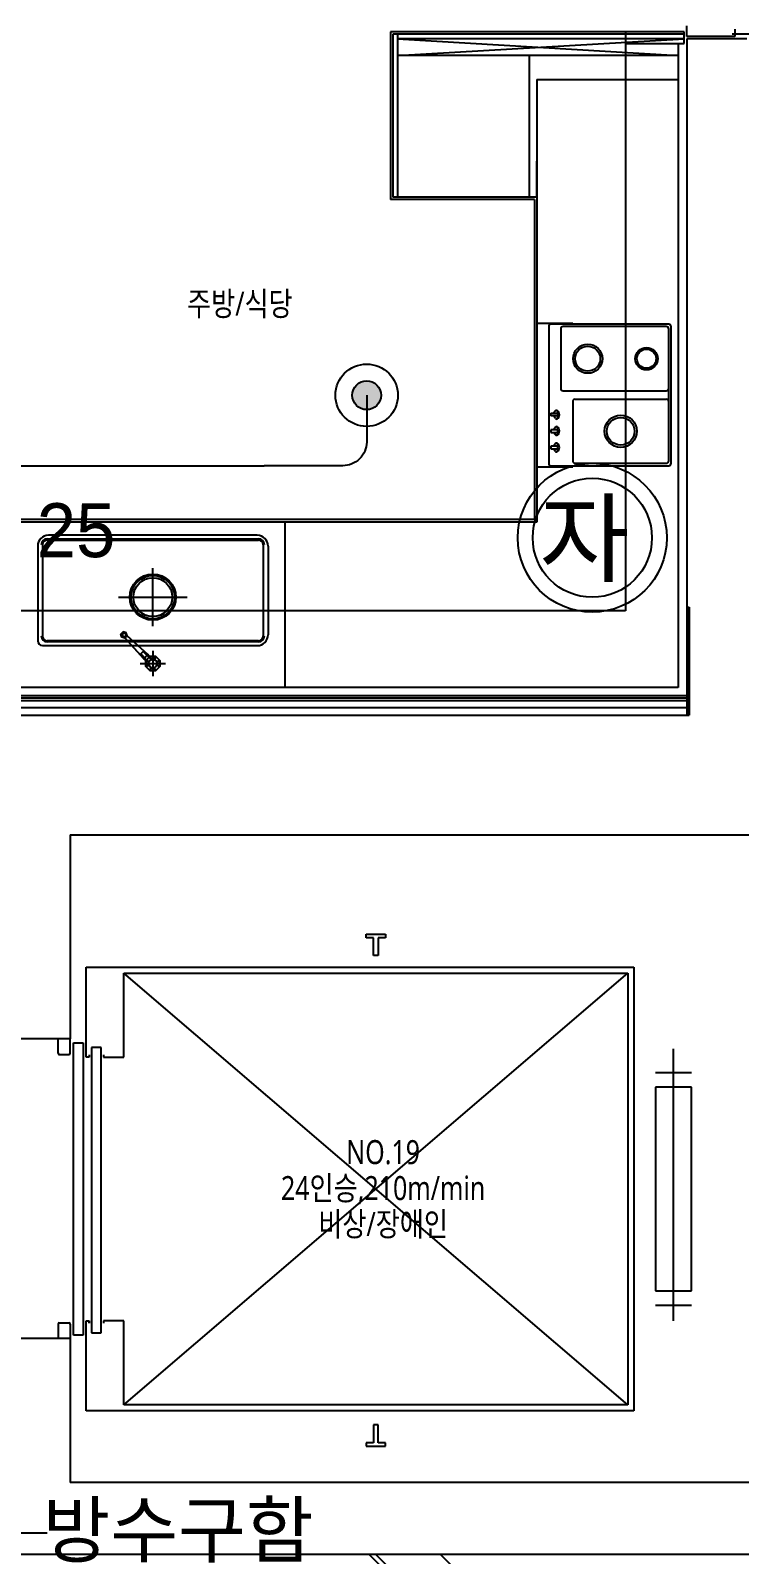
# Model space of a CAD drawing. Header units: millimetres. Extents: x 238075 to 303070, y -258150 to -205841.
# Drawn here: x 272088 to 275043, y -232482 to -226126 of the extents above; entities that cross this region are included whole.
import ezdxf
from ezdxf.enums import TextEntityAlignment as Align

# ---------------------------------------------------------------- set-up
doc = ezdxf.new("R2010")
doc.units = ezdxf.units.MM
doc.header["$LTSCALE"] = 200
for name, color, linetype in [('-소화(SP가지관)', 3, 'Continuous'), ('-소화(SP헤드하향)', 2, 'Continuous'), ('L1', 1, 'Continuous'), ('L2', 2, 'Continuous'), ('L4', 4, 'Continuous'), ('SP 후렉시블', 7, 'Continuous'), ('TEX', 3, 'Continuous'), ('아파트', 253, 'Continuous'), ('자동식3.0', 7, 'Continuous')]:
    doc.layers.add(name, color=color, linetype=linetype)
doc.styles.add('GHS1', font='Gulim.ttf')
doc.styles.add('돋움', font='Dotum.ttf')
doc.styles.add('맑은 고딕', font='malgun.ttf', dxfattribs={"width": 0.8})
doc.styles.add('맑은고딕', font='malgun.ttf', dxfattribs={"width": 0.8})
doc.linetypes.add('BATTING', pattern='A,0.0001,-0.1,[134,ltypeshp.shx,S=0.1,R=0,X=-0.1,Y=0],-0.2,[134,ltypeshp.shx,S=0.1,R=180,X=0.1,Y=0],-0.1', length=0.4001)

# ---------------------------------------------------------------- blocks, each defined once
blk = doc.blocks.new('A$C14C654CD')
at = {"layer": 'L1', "color": 1}
blk.add_circle((0, 0), 155.2, dxfattribs=at)
at = {"layer": 'L2'}
blk.add_circle((0, 0), 124.2, dxfattribs=at)
at = {"layer": 'TEX', "style": 'GHS1'}
blk.add_text('자', height=150, dxfattribs=at).set_placement((-110.1, -76.3))
blk = doc.blocks.new('A$C41EF0EE0')
at = {"layer": '-소화(SP헤드하향)'}
h = blk.add_hatch(color=0, dxfattribs=at)
h.dxf.hatch_style = 1
edge = h.paths.add_edge_path()
edge.add_arc((0, 0), 60, 0, 360)
blk.add_line((0, 0, 0), (0, 0, 0), dxfattribs=at)
at = {"layer": '-소화(SP헤드하향)', "color": 1}
blk.add_circle((0, 0), 130, dxfattribs=at)
at = {"layer": '-소화(SP헤드하향)', "color": 0}
blk.add_circle((0, 0, 0), 60, dxfattribs=at)

msp = doc.modelspace()

# ---------------------------------------------------------------- linework, layer by layer
at = {"layer": '-소화(SP가지관)', "color": 2, "ltscale": 0.25}
msp.add_line((268752.6, -227941.2, 54985.4), (273060.9, -227941.2, 54985.4), dxfattribs=at)
at = {"color": 0, "linetype": 'Continuous'}
msp.add_line((271869.2, -232391.2, 54985.3), (272156.9, -232391.2, 54985.3), dxfattribs=at)
at = {"layer": 'L4'}
for p, q in [((274822.6, -226151.2), (274822.6, -226106.2)), ((275022.6, -226121.2), (275022.6, -226151.2)), ((274787.6, -226131.2), (273587.6, -226131.2)), ((273587.6, -226131.2), (273587.6, -226831.2)), ((273617.6, -226141.2), (273597.6, -226141.2)), ((273597.6, -226141.2), (273597.6, -226821.2)), ((273617.6, -226141.2), (273617.6, -226821.2)), ((274812.6, -226141.2), (273617.6, -226141.2)), ((274812.6, -226161.2), (273617.6, -226161.2)), ((273617.6, -226161.2), (274787.6, -226231.2)), ((273617.6, -226231.2), (274812.6, -226161.2)), ((274812.6, -226131.2), (274567.6, -226131.2)), ((274567.6, -226131.2), (274567.6, -226181.2)), ((274567.6, -226181.2), (274567.6, -228546.2)), ((274567.6, -226181.2), (274812.6, -226181.2)), ((274787.6, -226181.2), (274787.6, -228866.2)), ((274812.6, -226181.2), (274812.6, -226131.2)), ((275022.6, -226151.2), (274822.6, -226151.2)), ((274822.6, -226161.2, 54985.4), (274822.6, -228531.2, 54985.4)), ((275072.6, -226161.2, 54985.4), (274822.6, -226161.2, 54985.4)), ((276812.6, -226141.2), (275012.6, -226141.2)), ((274787.6, -226231.2), (273617.6, -226231.2)), ((274167.6, -226821.2), (274167.6, -226231.2)), ((274197.6, -226331.2), (274197.6, -228176.2)), ((274197.6, -226331.2), (274787.6, -226331.2)), ((274787.6, -226331.2), (274787.6, -228146.2)), ((274197.6, -226821.2), (274197.6, -226671.2)), ((274197.6, -226821.2), (273597.6, -226821.2)), ((274187.6, -226831.2), (273587.6, -226831.2)), ((274187.6, -226831.2), (274187.6, -228166.2)), ((274197.6, -227346.2), (274347.6, -227346.2)), ((274247.6, -227361.2), (274247.6, -227931.2)), ((274747.6, -227351.2), (274257.6, -227351.2)), ((274297.6, -227371.2), (274297.6, -227618.7)), ((274737.6, -227361.2), (274307.6, -227361.2)), ((274747.6, -227921.2), (274747.6, -227371.2)), ((274757.6, -227931.2), (274757.6, -227361.2)), ((274307.6, -227628.7), (274737.6, -227628.7)), ((274276.1, -227712.1), (274267, -227722.3)), ((274276.1, -227712.1), (274267, -227722.3)), ((274276.1, -227712.1), (274267, -227722.3)), ((274276.1, -227712.1), (274267, -227722.3)), ((274276.1, -227712.1), (274267, -227722.3)), ((274276.1, -227712.1), (274267, -227722.3)), ((274276.1, -227712.1), (274267, -227722.3)), ((274276.1, -227712.1), (274267, -227722.3)), ((274347.6, -227673.7), (274347.6, -227921.2)), ((274357.6, -227663.7), (274737.6, -227663.7)), ((274256.5, -227733.9), (274256.5, -227722.5)), ((274256.5, -227722.5), (274285.4, -227722.5)), ((274256.5, -227733.9), (274256.5, -227722.5)), ((274256.5, -227722.5), (274285.4, -227722.5)), ((274256.5, -227733.9), (274256.5, -227722.5)), ((274256.5, -227722.5), (274285.4, -227722.5)), ((274256.5, -227733.9), (274256.5, -227722.5)), ((274256.5, -227722.5), (274285.4, -227722.5)), ((274256.5, -227733.9), (274256.5, -227722.5)), ((274256.5, -227722.5), (274285.4, -227722.5)), ((274256.5, -227733.9), (274256.5, -227722.5)), ((274256.5, -227722.5), (274285.4, -227722.5)), ((274256.5, -227733.9), (274256.5, -227722.5)), ((274256.5, -227722.5), (274285.4, -227722.5)), ((274256.5, -227733.9), (274256.5, -227722.5)), ((274256.5, -227722.5), (274285.4, -227722.5)), ((274285.4, -227733.9), (274256.5, -227733.9)), ((274285.4, -227733.9), (274256.5, -227733.9)), ((274285.4, -227733.9), (274256.5, -227733.9)), ((274285.4, -227733.9), (274256.5, -227733.9)), ((274285.4, -227733.9), (274256.5, -227733.9)), ((274285.4, -227733.9), (274256.5, -227733.9)), ((274285.4, -227733.9), (274256.5, -227733.9)), ((274285.4, -227733.9), (274256.5, -227733.9)), ((274275.9, -227745), (274266.8, -227733.8)), ((274275.9, -227745), (274266.8, -227733.8)), ((274275.9, -227745), (274266.8, -227733.8)), ((274275.9, -227745), (274266.8, -227733.8)), ((274275.9, -227745), (274266.8, -227733.8)), ((274275.9, -227745), (274266.8, -227733.8)), ((274275.9, -227745), (274266.8, -227733.8)), ((274275.9, -227745), (274266.8, -227733.8)), ((274275.9, -227780), (274266.8, -227791.1)), ((274275.9, -227780), (274266.8, -227791.1)), ((274275.9, -227780), (274266.8, -227791.1)), ((274275.9, -227780), (274266.8, -227791.1)), ((274275.9, -227780), (274266.8, -227791.1)), ((274275.9, -227780), (274266.8, -227791.1)), ((274275.9, -227780), (274266.8, -227791.1)), ((274275.9, -227780), (274266.8, -227791.1)), ((274285.4, -227722.5), (274285.4, -227733.9)), ((274285.4, -227722.5), (274285.4, -227733.9)), ((274285.4, -227722.5), (274285.4, -227733.9)), ((274285.4, -227722.5), (274285.4, -227733.9)), ((274285.4, -227722.5), (274285.4, -227733.9)), ((274285.4, -227722.5), (274285.4, -227733.9)), ((274285.4, -227722.5), (274285.4, -227733.9)), ((274285.4, -227722.5), (274285.4, -227733.9)), ((274285.4, -227791.1), (274256.5, -227791.1)), ((274256.5, -227791.1), (274256.5, -227802.4)), ((274285.4, -227791.1), (274256.5, -227791.1)), ((274256.5, -227791.1), (274256.5, -227802.4)), ((274285.4, -227791.1), (274256.5, -227791.1)), ((274256.5, -227791.1), (274256.5, -227802.4)), ((274285.4, -227791.1), (274256.5, -227791.1)), ((274256.5, -227791.1), (274256.5, -227802.4)), ((274285.4, -227791.1), (274256.5, -227791.1)), ((274256.5, -227791.1), (274256.5, -227802.4)), ((274285.4, -227791.1), (274256.5, -227791.1)), ((274256.5, -227791.1), (274256.5, -227802.4)), ((274285.4, -227791.1), (274256.5, -227791.1)), ((274256.5, -227791.1), (274256.5, -227802.4)), ((274285.4, -227791.1), (274256.5, -227791.1)), ((274256.5, -227791.1), (274256.5, -227802.4)), ((274256.5, -227802.4), (274285.4, -227802.4)), ((274256.5, -227802.4), (274285.4, -227802.4)), ((274256.5, -227802.4), (274285.4, -227802.4)), ((274256.5, -227802.4), (274285.4, -227802.4)), ((274256.5, -227802.4), (274285.4, -227802.4)), ((274256.5, -227802.4), (274285.4, -227802.4)), ((274256.5, -227802.4), (274285.4, -227802.4)), ((274256.5, -227802.4), (274285.4, -227802.4)), ((274276.1, -227812.8), (274267, -227802.7)), ((274276.1, -227812.8), (274267, -227802.7)), ((274276.1, -227812.8), (274267, -227802.7)), ((274276.1, -227812.8), (274267, -227802.7)), ((274276.1, -227812.8), (274267, -227802.7)), ((274276.1, -227812.8), (274267, -227802.7)), ((274276.1, -227812.8), (274267, -227802.7)), ((274276.1, -227812.8), (274267, -227802.7)), ((274285.4, -227802.4), (274285.4, -227791.1)), ((274285.4, -227802.4), (274285.4, -227791.1)), ((274285.4, -227802.4), (274285.4, -227791.1)), ((274285.4, -227802.4), (274285.4, -227791.1)), ((274285.4, -227802.4), (274285.4, -227791.1)), ((274285.4, -227802.4), (274285.4, -227791.1)), ((274285.4, -227802.4), (274285.4, -227791.1)), ((274285.4, -227802.4), (274285.4, -227791.1)), ((274285.4, -227860), (274256.5, -227860)), ((274256.5, -227860), (274256.5, -227871.3)), ((274285.4, -227860), (274256.5, -227860)), ((274256.5, -227860), (274256.5, -227871.3)), ((274256.5, -227871.3), (274285.4, -227871.3)), ((274256.5, -227871.3), (274285.4, -227871.3)), ((274276, -227848.9), (274266.8, -227860)), ((274276, -227848.9), (274266.8, -227860)), ((274276.2, -227881.8), (274267, -227871.6)), ((274276.2, -227881.8), (274267, -227871.6)), ((274285.4, -227871.3), (274285.4, -227860)), ((274285.4, -227871.3), (274285.4, -227860)), ((274197.6, -227946.2), (274347.6, -227946.2)), ((274257.6, -227941.2), (274747.6, -227941.2)), ((274357.6, -227931.2), (274737.6, -227931.2)), ((274197.6, -228176.2), (271177.6, -228176.2)), ((274187.6, -228166.2), (271187.6, -228166.2)), ((273147.6, -228176.2), (273147.6, -228866.2)), ((272117.6, -228276.2, 0), (272117.6, -228671.2, 0)), ((272137.6, -228271.2, 0), (272137.6, -228651.2, 0)), ((272157.6, -228246.2, 0), (273037.6, -228246.2, 0)), ((272157.6, -228251.2, 0), (273037.6, -228251.2, 0)), ((273032.6, -228231.2, 0), (272162.6, -228231.2, 0)), ((273057.6, -228271.2, 0), (273057.6, -228651.2, 0)), ((273077.6, -228276.2, 0), (273077.6, -228646.2, 0)), ((272597.6, -228610.3, 0), (272597.6, -228368.2, 0)), ((272454.2, -228489.2, 0), (272741.1, -228489.2, 0)), ((274822.6, -228531.2), (274822.6, -228981.2)), ((274822.6, -228531.2, 54985.4), (274832.6, -228531.2, 54985.4)), ((274827.6, -228531.2), (274827.6, -228981.2)), ((274832.6, -228531.2, 54985.4), (274832.6, -228981.2, 54985.4)), ((274567.6, -228546.2), (270807.6, -228546.2)), ((273037.6, -228671.2, 0), (272157.6, -228671.2, 0)), ((272137.6, -228691.2, 0), (273032.6, -228691.2, 0)), ((273037.6, -228676.2, 0), (272157.6, -228676.2, 0)), ((272580.1, -228759.1, 11.7), (272547, -228726.2, 35)), ((272597.6, -228713.7, 0), (272597.6, -228818.7, 0)), ((272545.1, -228766.2, 0), (272650.1, -228766.2, 0)), ((272568.4, -228754.3, -93.3), (272585.4, -228737.1, -93.3)), ((272568.5, -228778.4, -93.3), (272568.4, -228754.3, -93.3)), ((272585.7, -228795.4, -93.3), (272568.5, -228778.4, -93.3)), ((272580.1, -228759.1, 0), (272590.3, -228748.8, 0)), ((272580.1, -228759.1, 11.7), (272590.3, -228748.8, 11.7)), ((272580.2, -228773.6, 0), (272580.1, -228759.1, 0)), ((272580.2, -228773.6, 11.7), (272580.1, -228759.1, 11.7)), ((272590.5, -228783.8, 0), (272580.2, -228773.6, 0)), ((272590.5, -228783.8, 11.7), (272580.2, -228773.6, 11.7)), ((272585.4, -228737.1, -93.3), (272609.6, -228737, -93.3)), ((272609.9, -228795.3, -93.3), (272585.7, -228795.4, -93.3)), ((272590.3, -228748.8, 0), (272604.8, -228748.7, 0)), ((272590.3, -228748.8, 11.7), (272604.8, -228748.7, 11.7)), ((272605, -228783.7, 0), (272590.5, -228783.8, 0)), ((272605, -228783.7, 11.7), (272590.5, -228783.8, 11.7)), ((272604.8, -228748.7, 0), (272615.1, -228758.9, 0)), ((272604.8, -228748.7, 11.7), (272615.1, -228758.9, 11.7)), ((272615.2, -228773.4, 0), (272605, -228783.7, 0)), ((272615.2, -228773.4, 11.7), (272605, -228783.7, 11.7)), ((272609.6, -228737, -93.3), (272626.7, -228754, -93.3)), ((272626.9, -228778.2, -93.3), (272609.9, -228795.3, -93.3)), ((272615.1, -228758.9, 0), (272615.2, -228773.4, 0)), ((272615.1, -228758.9, 11.7), (272615.2, -228773.4, 11.7)), ((272626.7, -228754, -93.3), (272626.9, -228778.2, -93.3)), ((274827.6, -228921.2), (269062.6, -228921.2)), ((274827.6, -228911.2), (270432.6, -228911.2)), ((274827.6, -228901.2), (270452.6, -228901.2)), ((274787.6, -228866.2), (270487.6, -228866.2)), ((274827.6, -228951.2), (269062.6, -228951.2)), ((269122.6, -228981.2, 54985.4), (274832.6, -228981.2, 54985.4)), ((272252.6, -229481.2, 54985.4), (275432.6, -229481.2, 54985.4)), ((272252.6, -229481.2, 54985.4), (272252.6, -230331.2, 54985.4)), ((273487.3, -229909.4, 54985.4), (273487.3, -229894.4, 54985.4)), ((273487.3, -229894.4, 54985.4), (273567.3, -229894.4, 54985.4)), ((273517.3, -229909.4, 54985.4), (273487.3, -229909.4, 54985.4)), ((273517.3, -229983.4, 54985.4), (273517.3, -229909.4, 54985.4)), ((273537.3, -229909.4, 54985.4), (273537.3, -229983.4, 54985.4)), ((273567.3, -229909.4, 54985.4), (273537.3, -229909.4, 54985.4)), ((273567.3, -229894.4, 54985.4), (273567.3, -229909.4, 54985.4)), ((273537.3, -229983.4, 54985.4), (273517.3, -229983.4, 54985.4)), ((272320.3, -230407.4, 54985.4), (272320.3, -230032.4, 54985.4)), ((272320.3, -230032.4, 54985.4), (274602.3, -230032.4, 54985.4)), ((272477.3, -231857.4, 54985.4), (274577.3, -230057.4, 54985.4)), ((274577.3, -231857.4, 54985.4), (272477.3, -230057.4, 54985.4)), ((272477.3, -230407.4, 54985.4), (272477.3, -230057.4, 54985.4)), ((272477.3, -230057.4, 54985.4), (274577.3, -230057.4, 54985.4)), ((274577.3, -230057.4, 54985.4), (274577.3, -231857.4, 54985.4)), ((274602.3, -230032.4, 54985.4), (274602.3, -231882.4, 54985.4)), ((272252.6, -230331.2, 54985.4), (271952.6, -230331.2, 54985.4)), ((272202.6, -230391.2, 54985.4), (272202.6, -230331.2, 54985.4)), ((272252.6, -230391.2, 54985.4), (272252.6, -230331.2, 54985.4)), ((272267.3, -231567.4, 54985.4), (272267.3, -230347.4, 54985.4)), ((272267.3, -230347.4, 54985.4), (272307.3, -230347.4, 54985.4)), ((272307.3, -230347.4, 54985.4), (272307.3, -231567.4, 54985.4)), ((272382.3, -230367.4, 54985.4), (272342.3, -230367.4, 54985.4)), ((272342.3, -230367.4, 54985.4), (272342.3, -231557.4, 54985.4)), ((272382.3, -231557.4, 54985.4), (272382.3, -230367.4, 54985.4)), ((274767.3, -231507.4, 54985.4), (274767.3, -230372.4, 54985.4)), ((272207.6, -230396.2, 54985.4), (272247.6, -230396.2, 54985.4)), ((272332.3, -230407.4, 54985.4), (272320.3, -230407.4, 54985.4)), ((272332.3, -230397.4, 54985.4), (272332.3, -230407.4, 54985.4)), ((272392.3, -230397.4, 54985.4), (272392.3, -230407.4, 54985.4)), ((272392.3, -230407.4, 54985.4), (272477.3, -230407.4, 54985.4)), ((274842.3, -230472.4, 54985.4), (274692.3, -230472.4, 54985.4)), ((274842.3, -230532.4, 54985.4), (274692.3, -230532.4, 54985.4)), ((274692.3, -230532.4, 54985.4), (274692.3, -231382.4, 54985.4)), ((274842.3, -231382.4, 54985.4), (274842.3, -230532.4, 54985.4)), ((274692.3, -231382.4, 54985.4), (274842.3, -231382.4, 54985.4)), ((274692.3, -231442.4, 54985.4), (274842.3, -231442.4, 54985.4)), ((272202.6, -231521.2, 54985.4), (272202.6, -231581.2, 54985.4)), ((272207.6, -231516.2, 54985.4), (272247.6, -231516.2, 54985.4)), ((272252.6, -231521.2, 54985.4), (272252.6, -231581.2, 54985.4)), ((272320.3, -231507.4, 54985.4), (272332.3, -231507.4, 54985.4)), ((272320.3, -231882.4, 54985.4), (272320.3, -231507.4, 54985.4)), ((272332.3, -231517.4, 54985.4), (272332.3, -231507.4, 54985.4)), ((272332.3, -231507.4, 54985.4), (272332.3, -231517.4, 54985.4)), ((272477.3, -231507.4, 54985.4), (272392.3, -231507.4, 54985.4)), ((272392.3, -231507.4, 54985.4), (272392.3, -231517.4, 54985.4)), ((272477.3, -231857.4, 54985.4), (272477.3, -231507.4, 54985.4)), ((272252.6, -231581.2, 54985.4), (271952.6, -231581.2, 54985.4)), ((272252.6, -231581.2, 54985.4), (272252.6, -232181.2, 54985.4)), ((272307.3, -231567.4, 54985.4), (272267.3, -231567.4, 54985.4)), ((272342.3, -231557.4, 54985.4), (272382.3, -231557.4, 54985.4)), ((274602.3, -231882.4, 54985.4), (272320.3, -231882.4, 54985.4)), ((274577.3, -231857.4, 54985.4), (272477.3, -231857.4, 54985.4)), ((273537.3, -231941.4, 54985.4), (273517.3, -231941.4, 54985.4)), ((273517.3, -231941.4, 54985.4), (273517.3, -232015.4, 54985.4)), ((273537.3, -232015.4, 54985.4), (273537.3, -231941.4, 54985.4)), ((273487.3, -232015.4, 54985.4), (273487.3, -232030.4, 54985.4)), ((273517.3, -232015.4, 54985.4), (273487.3, -232015.4, 54985.4)), ((273487.3, -232030.4, 54985.4), (273567.3, -232030.4, 54985.4)), ((273567.3, -232015.4, 54985.4), (273537.3, -232015.4, 54985.4)), ((273567.3, -232030.4, 54985.4), (273567.3, -232015.4, 54985.4)), ((275432.6, -232181.2, 54985.4), (272252.6, -232181.2, 54985.4)), ((275412.7, -232481.2, 54985.4), (270592.6, -232481.2, 54985.4)), ((273741.8, -232723.8), (273499.2, -232481.2)), ((273748.9, -232702.6), (273527.5, -232481.2)), ((273883.2, -232568.3), (273796.2, -232481.2))]:
    msp.add_line(p, q, dxfattribs=at)
for centre, radius in [((274410.1, -227495), 60.9), ((274410.1, -227495), 52.3), ((274655.1, -227495), 46.7), ((274655.1, -227495), 40), ((274547.6, -227797.5), 67.2), ((274547.6, -227797.5), 57.7), ((272597.6, -228489.2, 0), 96), ((272597.6, -228489.2, 0), 90.5), ((272597.6, -228489.2, 0), 81), ((272597.6, -228766.2, 0), 17.5)]:
    msp.add_circle(centre, radius, dxfattribs=at)
for centre, radius, start, end in [((274257.6, -227361.2), 10, 90, 180), ((274307.6, -227371.2), 10, 90, 180), ((274737.6, -227371.2), 10, 0, 90), ((274747.6, -227361.2), 10, 0, 90), ((274307.6, -227618.7), 10, 180, 270), ((274737.6, -227618.7), 10, 270, 0), ((274279.9, -227715.4), 5, 58.53566, 138.04706), ((274279.9, -227715.4), 5, 58.53566, 138.04706), ((274279.9, -227715.4), 5, 58.53566, 138.04706), ((274279.9, -227715.4), 5, 58.53566, 138.04706), ((274279.9, -227715.4), 5, 58.53566, 138.04706), ((274279.9, -227715.4), 5, 58.53566, 138.04706), ((274279.9, -227715.4), 5, 58.53566, 138.04706), ((274279.9, -227715.4), 5, 58.53566, 138.04706), ((274277.3, -227718), 8.47, 327.30133, 58.17684), ((274277.3, -227718), 8.47, 327.30133, 58.17684), ((274277.3, -227718), 8.47, 327.30133, 58.17684), ((274277.3, -227718), 8.47, 327.30133, 58.17684), ((274277.3, -227718), 8.47, 327.30133, 58.17684), ((274277.3, -227718), 8.47, 327.30133, 58.17684), ((274277.3, -227718), 8.47, 327.30133, 58.17684), ((274277.3, -227718), 8.47, 327.30133, 58.17684), ((274271.8, -227728.6), 20.4, 301.25646, 58.53566), ((274271.8, -227728.6), 20.4, 301.25646, 58.53566), ((274271.8, -227728.6), 20.4, 301.25646, 58.53566), ((274271.8, -227728.6), 20.4, 301.25646, 58.53566), ((274271.8, -227728.6), 20.4, 301.25646, 58.53566), ((274271.8, -227728.6), 20.4, 301.25646, 58.53566), ((274271.8, -227728.6), 20.4, 301.25646, 58.53566), ((274271.8, -227728.6), 20.4, 301.25646, 58.53566), ((274357.6, -227673.7), 10, 90, 180), ((274737.6, -227673.7), 10, 0, 90), ((274279.8, -227741.8), 5, 219.45948, 301.25646), ((274279.8, -227741.8), 5, 219.45948, 301.25646), ((274279.8, -227741.8), 5, 219.45948, 301.25646), ((274279.8, -227741.8), 5, 219.45948, 301.25646), ((274279.8, -227741.8), 5, 219.45948, 301.25646), ((274279.8, -227741.8), 5, 219.45948, 301.25646), ((274279.8, -227741.8), 5, 219.45948, 301.25646), ((274279.8, -227741.8), 5, 219.45948, 301.25646), ((274279.8, -227783.1), 5, 58.74354, 140.54052), ((274279.8, -227783.1), 5, 58.74354, 140.54052), ((274279.8, -227783.1), 5, 58.74354, 140.54052), ((274279.8, -227783.1), 5, 58.74354, 140.54052), ((274279.8, -227783.1), 5, 58.74354, 140.54052), ((274279.8, -227783.1), 5, 58.74354, 140.54052), ((274279.8, -227783.1), 5, 58.74354, 140.54052), ((274279.8, -227783.1), 5, 58.74354, 140.54052), ((274275.7, -227738.5), 9.86, 304.72293, 27.60774), ((274275.7, -227738.5), 9.86, 304.72293, 27.60774), ((274275.7, -227738.5), 9.86, 304.72293, 27.60774), ((274275.7, -227738.5), 9.86, 304.72293, 27.60774), ((274275.7, -227738.5), 9.86, 304.72293, 27.60774), ((274275.7, -227738.5), 9.86, 304.72293, 27.60774), ((274275.7, -227738.5), 9.86, 304.72293, 27.60774), ((274275.7, -227738.5), 9.86, 304.72293, 27.60774), ((274275.7, -227786.5), 9.86, 332.39226, 55.27707), ((274275.7, -227786.5), 9.86, 332.39226, 55.27707), ((274275.7, -227786.5), 9.86, 332.39226, 55.27707), ((274275.7, -227786.5), 9.86, 332.39226, 55.27707), ((274275.7, -227786.5), 9.86, 332.39226, 55.27707), ((274275.7, -227786.5), 9.86, 332.39226, 55.27707), ((274275.7, -227786.5), 9.86, 332.39226, 55.27707), ((274275.7, -227786.5), 9.86, 332.39226, 55.27707), ((274271.8, -227796.3), 20.4, 301.46434, 58.74354), ((274271.8, -227796.3), 20.4, 301.46434, 58.74354), ((274271.8, -227796.3), 20.4, 301.46434, 58.74354), ((274271.8, -227796.3), 20.4, 301.46434, 58.74354), ((274271.8, -227796.3), 20.4, 301.46434, 58.74354), ((274271.8, -227796.3), 20.4, 301.46434, 58.74354), ((274271.8, -227796.3), 20.4, 301.46434, 58.74354), ((274271.8, -227796.3), 20.4, 301.46434, 58.74354), ((274279.9, -227809.5), 5, 221.95294, 301.46434), ((274279.9, -227809.5), 5, 221.95294, 301.46434), ((274279.9, -227809.5), 5, 221.95294, 301.46434), ((274279.9, -227809.5), 5, 221.95294, 301.46434), ((274279.9, -227809.5), 5, 221.95294, 301.46434), ((274279.9, -227809.5), 5, 221.95294, 301.46434), ((274279.9, -227809.5), 5, 221.95294, 301.46434), ((274279.9, -227809.5), 5, 221.95294, 301.46434), ((274277.3, -227806.9), 8.47, 301.82316, 32.69867), ((274277.3, -227806.9), 8.47, 301.82316, 32.69867), ((274277.3, -227806.9), 8.47, 301.82316, 32.69867), ((274277.3, -227806.9), 8.47, 301.82316, 32.69867), ((274277.3, -227806.9), 8.47, 301.82316, 32.69867), ((274277.3, -227806.9), 8.47, 301.82316, 32.69867), ((274277.3, -227806.9), 8.47, 301.82316, 32.69867), ((274277.3, -227806.9), 8.47, 301.82316, 32.69867), ((274279.8, -227852.1), 5, 58.74354, 140.54052), ((274279.8, -227852.1), 5, 58.74354, 140.54052), ((274279.9, -227878.4), 5, 221.95294, 301.46434), ((274279.9, -227878.4), 5, 221.95294, 301.46434), ((274275.7, -227855.4), 9.86, 332.39226, 55.27707), ((274275.7, -227855.4), 9.86, 332.39226, 55.27707), ((274277.3, -227875.8), 8.47, 301.82316, 32.69867), ((274277.3, -227875.8), 8.47, 301.82316, 32.69867), ((274271.8, -227865.2), 20.4, 301.46434, 58.74354), ((274271.8, -227865.2), 20.4, 301.46434, 58.74354), ((274257.6, -227931.2), 10, 180, 270), ((274357.6, -227921.2), 10, 180, 270), ((274737.6, -227921.2), 10, 270, 0), ((274747.6, -227931.2), 10, 270, 0), ((272162.6, -228276.2, 0), 45, 90, 180), ((272157.6, -228271.2, 0), 25, 90, 180), ((272157.6, -228271.2, 0), 20, 90, 180), ((273032.6, -228276.2, 0), 45, 0, 90), ((273037.6, -228271.2, 0), 25, 0, 90), ((273037.6, -228271.2, 0), 20, 0, 90), ((272137.6, -228671.2, 0), 20, 180, 270), ((272157.6, -228651.2, 0), 25, 180, 270), ((272157.6, -228651.2, 0), 20, 180, 270), ((273032.6, -228646.2, 0), 45, 270, 0), ((273037.6, -228651.2, 0), 20, 270, 0), ((273037.6, -228651.2, 0), 25, 270, 0), ((272207.6, -230391.2, 54985.4), 5, 180, 270), ((272247.6, -230391.2, 54985.4), 5, 270, 0), ((272207.6, -231521.2, 54985.4), 5, 90, 180), ((272247.6, -231521.2, 54985.4), 5, 0, 90)]:
    msp.add_arc(centre, radius, start, end, dxfattribs=at)
for points in [[(272475.4, -228639.4, 46.7), (272469.7, -228645.1, 46.7), (272464.5, -228643.8, -11.7), (272473.9, -228634.2, -11.7)], [(272464.5, -228643.8, -11.7), (272469.7, -228645.1, 46.7), (272471.8, -228652.9, 46.7), (272468.1, -228656.7, -11.7)], [(272473.9, -228634.2, -11.7), (272475.4, -228639.4, 46.7), (272483.1, -228641.4, 46.7), (272486.9, -228637.6, -11.7)], [(272479.6, -228654.9, 46.7), (272481.5, -228659.6, 23.3), (272490, -228651.1, 23.3), (272485.3, -228649.2, 46.7)], [(272481.5, -228659.6, 0), (272481, -228660.1, -11.7), (272490.4, -228650.5, -11.7), (272490, -228651.1, 0)], [(272481.5, -228659.6, 0), (272490, -228651.1, 0), (272577.1, -228728.9, -58.3), (272560.1, -228746.1, -58.3)], [(272481.5, -228659.6, 23.3), (272560.1, -228746.1, -35), (272577.1, -228728.9, -35), (272490, -228651.1, 23.3)], [(272560.1, -228746.1, -35), (272560.1, -228746.1, -58.3), (272481.5, -228659.6, 0), (272481.5, -228659.6, 23.3)], [(272577.1, -228728.9, -58.3), (272577.1, -228728.9, -35), (272490, -228651.1, 23.3), (272490, -228651.1, 0)], [(272557.2, -228715.9, 35), (272547, -228726.2, 35), (272580.1, -228759.1, 0), (272590.3, -228748.8, 0)], [(272580.1, -228759.1, 11.7), (272590.3, -228748.8, 11.7), (272557.2, -228715.9, 35), (272547, -228726.2, 35)], [(272580.1, -228759.1, 11.7), (272580.1, -228759.1, 11.7), (272547, -228726.2, 35), (272580.1, -228759.1, 0)], [(272557.2, -228715.9, 35), (272590.3, -228748.8, 11.7), (272590.3, -228748.8, 0), (272557.2, -228715.9, 35)], [(272568.4, -228754.3, -81.7), (272560.1, -228746.1, -58.3), (272577.1, -228728.9, -58.3), (272585.4, -228737.1, -81.7)], [(272560.1, -228746.1, -35), (272580.1, -228759.1, 0), (272590.3, -228748.8, 0), (272577.1, -228728.9, -35)], [(272590.3, -228748.8, 0), (272577.1, -228728.9, -35), (272577.1, -228728.9, -58.3), (272585.4, -228737.1, -81.7)], [(272560.1, -228746.1, -35), (272580.1, -228759.1, 0), (272568.4, -228754.3, -81.7), (272560.1, -228746.1, -58.3)], [(272585.4, -228737.1, -81.7), (272590.3, -228748.8, 0), (272580.1, -228759.1, 0), (272568.4, -228754.3, -81.7)], [(272580.2, -228773.6, 0), (272580.1, -228759.1, 0), (272568.4, -228754.3, -81.7), (272568.5, -228778.4, -81.7)], [(272585.7, -228795.4, -81.7), (272590.5, -228783.8, 0), (272580.2, -228773.6, 0), (272568.5, -228778.4, -81.7)], [(272590.3, -228748.8, 0), (272604.8, -228748.7, 0), (272609.6, -228737, -81.7), (272585.4, -228737.1, -81.7)], [(272609.9, -228795.3, -81.7), (272605, -228783.7, 0), (272590.5, -228783.8, 0), (272585.7, -228795.4, -81.7)], [(272609.6, -228737, -81.7), (272604.8, -228748.7, 0), (272615.1, -228758.9, 0), (272626.7, -228754, -81.7)], [(272605, -228783.7, 0), (272615.2, -228773.4, 0), (272626.9, -228778.2, -81.7), (272609.9, -228795.3, -81.7)], [(272626.7, -228754, -81.7), (272615.1, -228758.9, 0), (272615.2, -228773.4, 0), (272626.9, -228778.2, -81.7)]]:
    msp.add_3dface(points, dxfattribs=at)
for points, invisible_edges in [([(272481, -228660.1, -11.7), (272468.1, -228656.7, -11.7), (272471.8, -228652.9, 46.7), (272479.6, -228654.9, 46.7)], 8), ([(272471.8, -228652.9, 46.7), (272469.7, -228645.1, 46.7), (272475.4, -228639.4, 46.7), (272483.1, -228641.4, 46.7)], 8), ([(272483.1, -228641.4, 46.7), (272485.3, -228649.2, 46.7), (272479.6, -228654.9, 46.7), (272471.8, -228652.9, 46.7)], 8), ([(272479.6, -228654.9, 46.7), (272481.5, -228659.6, 23.3), (272481.5, -228659.6, 0), (272481, -228660.1, -11.7)], 8), ([(272490, -228651.1, 0), (272490.4, -228650.5, -11.7), (272486.9, -228637.6, -11.7), (272483.1, -228641.4, 46.7)], 8), ([(272483.1, -228641.4, 46.7), (272485.3, -228649.2, 46.7), (272490, -228651.1, 23.3), (272490, -228651.1, 0)], 8), ([(272580.1, -228759.1, 11.7), (272590.3, -228748.8, 11.7), (272615.2, -228773.4, 11.7), (272605, -228783.7, 11.7)], 10), ([(272605, -228783.7, 11.7), (272590.5, -228783.8, 11.7), (272580.2, -228773.6, 11.7), (272580.1, -228759.1, 11.7)], 8), ([(272590.3, -228748.8, 11.7), (272604.8, -228748.7, 11.7), (272615.1, -228758.9, 11.7), (272615.2, -228773.4, 11.7)], 8)]:
    msp.add_3dface(points, dxfattribs=dict(at, invisible_edges=invisible_edges))
at = {"layer": 'SP 후렉시블', "linetype": 'BATTING', "ltscale": 5, "elevation": 54985.4}
msp.add_lwpolyline([(273488.8, -227647.4), (273488.8, -227842.4, -0.416651), (273388.8, -227941.2), (273090.9, -227941.2), (273060.9, -227941.2)], format="xyb", dxfattribs=at)
at = {"layer": '아파트'}
msp.add_circle((263075.4, -230841.1, 54985.4), 25000, dxfattribs=at)

# ---------------------------------------------------------------- block references
at = {"layer": '-소화(SP헤드하향)', "rotation": 270}
msp.add_blockref('A$C41EF0EE0', (273488.8, -227647.4, 54985.4), dxfattribs=at)
at = {"layer": '자동식3.0', "xscale": 2, "yscale": 2, "zscale": 2}
msp.add_blockref('A$C14C654CD', (274429.1, -228241.6, 54985.4), dxfattribs=at)

# ---------------------------------------------------------------- texts
at = {"layer": 'L4', "width": 0.8}
for s, style, p in [('주방/식당', '맑은고딕', (272960.2, -227265.9)), ('NO.19', '맑은 고딕', (273557.3, -230803.7, 0)), ('24인승,210m/min', '맑은 고딕', (273557.3, -230953.7, 0)), ('비상/장애인', '맑은 고딕', (273557.3, -231103.7, 0))]:
    msp.add_text(s, height=100, dxfattribs=dict(at, style=style)).set_placement(p, align=Align.MIDDLE_CENTER)
at = {"layer": 'TEX', "style": '돋움'}
msp.add_text('25', height=225, dxfattribs=at).set_placement((272113.8, -228322.7, 54985.4))
at = {"layer": 'TEX', "linetype": 'Continuous', "style": '돋움'}
msp.add_text('방수구함', height=225, dxfattribs=at).set_placement((272138.3, -232491.1, 54985.4))

doc.saveas('drawing.dxf')
